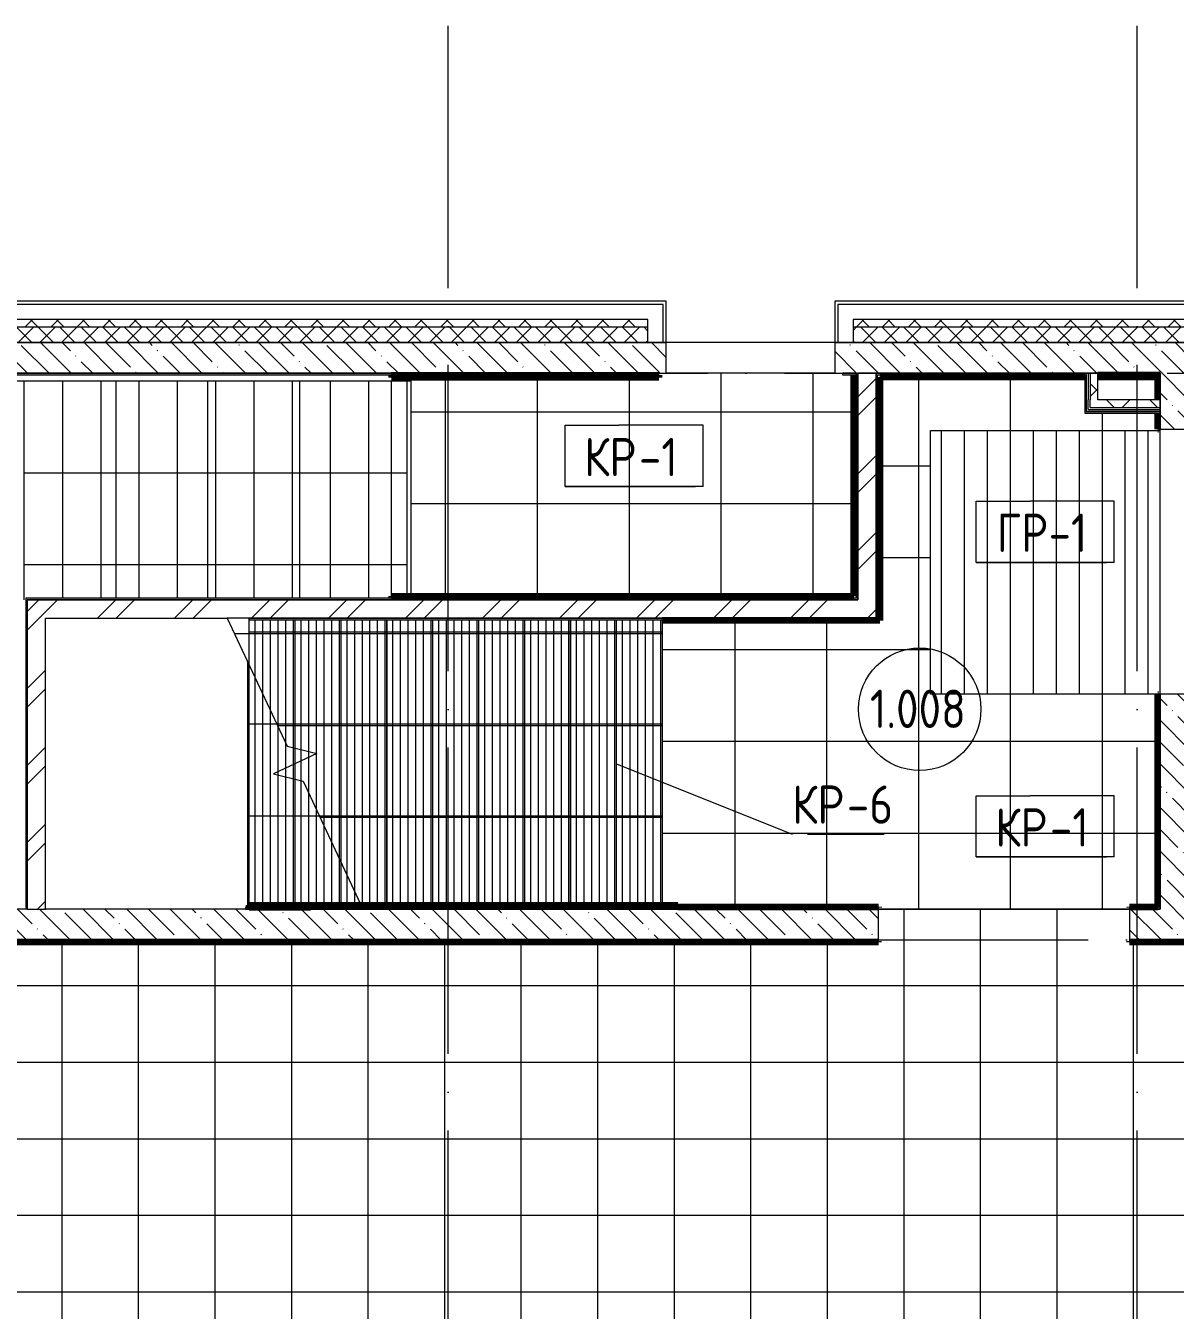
# Model space of a CAD drawing. Header units: millimetres. Extents: x -4370 to 196781, y -4577 to 61202.
# Drawn here: x 1490 to 9000, y 52255 to 60645 of the extents above; entities that cross this region are included whole.
import ezdxf

# ---------------------------------------------------------------- set-up
doc = ezdxf.new("R2010")
doc.units = ezdxf.units.MM
doc.linetypes.add('ADSK_Линия сетки', pattern=[2500, 2000, -250, 0, -250])
for name, color, linetype, lineweight in [('A-AREA-____-IDEN', 2, 'Continuous', 20), ('A-FLOR-____-IDEN', 11, 'Continuous', 20), ('A-FLOR-____-OTLN', 192, 'Continuous', 9), ('A-FLOR-____-PATT', 8, 'Continuous', 9), ('A-ROOF-___-IDEN', 132, 'Continuous', 20), ('A-ROOF-____-OTLN', 132, 'Continuous', 9), ('A-ROOF-____-PATT', 132, 'Continuous', 9), ('A-ROOF-FNSH-MCUT', 132, 'Continuous', 9), ('A-WALL-____-MCUT', 113, 'Continuous', 9), ('A-WALL-____-PATT', 111, 'Continuous', 9), ('A-WALL-FNSH-MCUT', 113, 'Continuous', 9), ('I-WALL-____-OTLN', 2, 'Continuous', 9), ('S-GRID-____-OTLN', 1, 'Continuous', 9), ('S-STRS-____-MBND', 31, 'Continuous', 9), ('S-STRS-____-OTLN', 31, 'Continuous', 9)]:
    doc.layers.add(name, color=color, linetype=linetype, lineweight=lineweight)
doc.styles.add('GOST Common_1', font='GOST_Common.ttf', dxfattribs={"width": 0.9, "height": 250})
pattern_1 = [(45, (0, 0), (-251.4472, 251.4472), []), (45, (0, 381), (-251.4472, 251.4472), [])]
pattern_2 = [(180, (1480, 58325), (-7e-14, -600), []), (270, (1480, 58325), (600, 4e-14), [])]
pattern_3 = [(0, (5649.95, 54875), (0, 600), []), (90, (5649.95, 54875), (-600, 4e-14), [])]
pattern_4 = [(135, (0, 0), (-142.5612, -142.5612), []), (135, (142.56, 0), (-142.5612, -142.5612), [252.016, -50.403, 3.353, -47.05])]
pattern_5 = [(45, (0, 0), (-141.42136, 141.42136), []), (135, (0, 0), (-141.42136, -141.42136), [])]

# ---------------------------------------------------------------- blocks, each defined once
blk = doc.blocks.new('0083_СОШ675_АР_R22_rvt-1-О_АИ_ПП_0_000_Целиком')
at = {"layer": 'A-WALL-____-PATT', "lineweight": 5}
h = blk.add_hatch(dxfattribs=at)
h.set_pattern_fill('FP_1', color=10, style=0, pattern_type=2)
h.set_pattern_definition([(135, (0, 0), (-84.85281, -84.85281), []), (225, (0, 0), (84.85281, -84.85281), [])])
h.paths.add_polyline_path([(9250, 58675), (9360, 58675), (9360, 58725), (6895, 58725), (6895, 58675), (9200, 58675)])
h.paths.add_polyline_path([(5555, 58675), (5555, 58725), (-300, 58725), (-300, 58675), (4479.3, 58675)])
h = blk.add_hatch(dxfattribs=at)
h.set_pattern_fill('FP_6', color=10, style=0, pattern_type=2)
h.set_pattern_definition([(45, (0, 0), (-70.71068, 70.71068), []), (135, (0, 0), (-70.71068, -70.71068), [])])
h.paths.add_polyline_path([(9100, 58575), (9200, 58575), (9200, 58675), (6895, 58675), (6895, 58575), (8826, 58575)])
h.paths.add_polyline_path([(5555, 58575), (5555, 58675), (-200, 58675), (-200, 58575), (4479.3, 58575)])
h = blk.add_hatch(dxfattribs=at)
h.set_pattern_fill('FP_3', color=10, style=0, pattern_type=2)
h.set_pattern_definition(pattern_4)
h.paths.add_polyline_path([(8900, 58375), (8900, 58575), (6775, 58575), (6775, 58375), (8826, 58375)])
h.paths.add_polyline_path([(5675, 58375), (5675, 58575), (0, 58575), (0, 58375), (4479.3, 58375)])
h = blk.add_hatch(dxfattribs=at)
h.set_pattern_fill('FP_3', color=10, style=0, pattern_type=2)
h.set_pattern_definition(pattern_4)
h.paths.add_polyline_path([(9100, 54675), (9100, 56280), (8900, 56280), (8900, 54675)])
h.paths.add_polyline_path([(9100, 58010), (9100, 58575), (8900, 58575), (8900, 58010)])
h = blk.add_hatch(dxfattribs=at)
h.set_pattern_fill('FP_7', color=10, style=0, pattern_type=2)
h.set_pattern_definition(pattern_1)
h.paths.add_polyline_path([(7045, 56895), (7045, 58375), (6925, 58375), (6925, 56895), (6963.1, 56895)])
h = blk.add_hatch(dxfattribs=at)
h.set_pattern_fill('FP_56', color=252, style=0, pattern_type=2)
h.set_pattern_definition(pattern_5)
h.paths.add_polyline_path([(8442.9, 58200.3), (8492.9, 58200.3), (8492.9, 58375), (8442.9, 58375), (8442.9, 58264.9)])
h = blk.add_hatch(dxfattribs=at)
h.set_pattern_fill('FP_56', color=252, style=0, pattern_type=2)
h.set_pattern_definition(pattern_5)
h.paths.add_polyline_path([(8900, 58150.3), (8900, 58200.3), (8442.9, 58200.3), (8442.9, 58150.3)])
h = blk.add_hatch(dxfattribs=at)
h.set_pattern_fill('FP_7', color=10, style=0, pattern_type=2)
h.set_pattern_definition(pattern_1)
h.paths.add_polyline_path([(7045, 56775), (7045, 56895), (1500, 56895), (1500, 56775), (6963.1, 56775)])
h = blk.add_hatch(dxfattribs=at)
h.set_pattern_fill('FP_7', color=10, style=0, pattern_type=2)
h.set_pattern_definition(pattern_1)
h.paths.add_polyline_path([(1620, 54875), (1620, 56775), (1500, 56775), (1500, 54875)])
h = blk.add_hatch(dxfattribs=at)
h.set_pattern_fill('FP_3', color=10, style=0, pattern_type=2)
h.set_pattern_definition(pattern_4)
h.paths.add_polyline_path([(8700, 54675), (8900, 54675), (8900, 54875), (8700, 54875), (8700, 54799.8)])
h.paths.add_polyline_path([(6963.1, 54675), (7060, 54675), (7060, 54875), (0, 54875), (0, 54675), (4479.3, 54675)])
at = {"layer": 'S-STRS-____-OTLN', "lineweight": 5}
h = blk.add_hatch(dxfattribs=at)
h.set_pattern_fill('FP_13', color=256, style=0, pattern_type=2)
h.set_pattern_definition(pattern_2)
h.paths.add_polyline_path([(1480, 56895), (1490, 56895), (1490, 56905), (1730, 56905), (1730, 58325), (1480, 58325), (1480, 56905)])
h = blk.add_hatch(dxfattribs=at)
h.set_pattern_fill('FP_13', color=256, style=0, pattern_type=2)
h.set_pattern_definition(pattern_2)
h.paths.add_polyline_path([(1980, 56905), (1980, 58325), (1730, 58325), (1730, 56905)])
h = blk.add_hatch(dxfattribs=at)
h.set_pattern_fill('FP_13', color=256, style=0, pattern_type=2)
h.set_pattern_definition(pattern_2)
h.paths.add_polyline_path([(1980, 56905), (2230, 56905), (2230, 58325), (1980, 58325), (1980, 57109.9)])
h = blk.add_hatch(dxfattribs=at)
h.set_pattern_fill('FP_13', color=256, style=0, pattern_type=2)
h.set_pattern_definition(pattern_2)
h.paths.add_polyline_path([(2480, 56905), (2480, 58325), (2230, 58325), (2230, 56905)])
h = blk.add_hatch(dxfattribs=at)
h.set_pattern_fill('FP_13', color=256, style=0, pattern_type=2)
h.set_pattern_definition(pattern_2)
h.paths.add_polyline_path([(2730, 56905), (2730, 58325), (2480, 58325), (2480, 56905)])
h = blk.add_hatch(dxfattribs=at)
h.set_pattern_fill('FP_13', color=256, style=0, pattern_type=2)
h.set_pattern_definition(pattern_2)
h.paths.add_polyline_path([(2980, 56905), (2980, 58325), (2730, 58325), (2730, 56905)])
h = blk.add_hatch(dxfattribs=at)
h.set_pattern_fill('FP_13', color=256, style=0, pattern_type=2)
h.set_pattern_definition(pattern_2)
h.paths.add_polyline_path([(3230, 56905), (3230, 58325), (2980, 58325), (2980, 56905)])
h = blk.add_hatch(dxfattribs=at)
h.set_pattern_fill('FP_13', color=256, style=0, pattern_type=2)
h.set_pattern_definition(pattern_2)
h.paths.add_polyline_path([(3480, 56905), (3480, 58325), (3230, 58325), (3230, 56905), (3237.4, 56905)])
h = blk.add_hatch(dxfattribs=at)
h.set_pattern_fill('FP_13', color=256, style=0, pattern_type=2)
h.set_pattern_definition(pattern_2)
h.paths.add_polyline_path([(3730, 56905), (3730, 58325), (3480, 58325), (3480, 56905)])
h = blk.add_hatch(dxfattribs=at)
h.set_pattern_fill('FP_13', color=256, style=0, pattern_type=2)
h.set_pattern_definition(pattern_2)
h.paths.add_polyline_path([(3730, 56905), (3880, 56905), (3880, 56920), (3980, 56920), (3980, 58325), (3730, 58325), (3730, 56920)])
h = blk.add_hatch(dxfattribs=at)
h.set_pattern_fill('FP_18', color=256, style=0, pattern_type=2)
h.set_pattern_definition(pattern_3)
h.paths.add_polyline_path([(2949.9, 56468.4), (2949.9, 56775), (2807, 56775)])
h = blk.add_hatch(dxfattribs=at)
h.set_pattern_fill('FP_18', color=256, style=0, pattern_type=2)
h.set_pattern_definition(pattern_3)
h.paths.add_polyline_path([(3249.9, 55724.6), (3249.9, 55825), (3108.3, 55759), (3237.4, 55727.6)])
h.paths.add_polyline_path([(3249.9, 55925.4), (3249.9, 56765), (2949.9, 56765), (2949.9, 56468.4), (3197.1, 55938.3), (3237.4, 55928.5)])
h = blk.add_hatch(dxfattribs=at)
h.set_pattern_fill('FP_18', color=256, style=0, pattern_type=2)
h.set_pattern_definition(pattern_3)
h.paths.add_polyline_path([(3549.9, 55181.6), (3549.9, 56765), (3249.9, 56765), (3249.9, 55925.4), (3391.6, 55891), (3249.9, 55825), (3249.9, 55724.6), (3302.8, 55711.7)])
h = blk.add_hatch(dxfattribs=at)
h.set_pattern_fill('FP_18', color=256, style=0, pattern_type=2)
h.set_pattern_definition(pattern_3)
h.paths.add_polyline_path([(3681.3, 54900), (3849.9, 54900), (3849.9, 56765), (3549.9, 56765), (3549.9, 55181.6), (3649.9, 54967.2)])
h = blk.add_hatch(dxfattribs=at)
h.set_pattern_fill('FP_18', color=256, style=0, pattern_type=2)
h.set_pattern_definition(pattern_3)
h.paths.add_polyline_path([(3849.9, 54900), (4149.9, 54900), (4149.9, 56765), (3849.9, 56765), (3849.9, 55181.6)])
h = blk.add_hatch(dxfattribs=at)
h.set_pattern_fill('FP_18', color=256, style=0, pattern_type=2)
h.set_pattern_definition(pattern_3)
h.paths.add_polyline_path([(4149.9, 54900), (4449.9, 54900), (4449.9, 56765), (4149.9, 56765), (4149.9, 55954.9)])
h = blk.add_hatch(dxfattribs=at)
h.set_pattern_fill('FP_18', color=256, style=0, pattern_type=2)
h.set_pattern_definition(pattern_3)
h.paths.add_polyline_path([(4479.3, 54900), (4749.9, 54900), (4749.9, 56765), (4449.9, 56765), (4449.9, 54900)])
h = blk.add_hatch(dxfattribs=at)
h.set_pattern_fill('FP_18', color=256, style=0, pattern_type=2)
h.set_pattern_definition(pattern_3)
h.paths.add_polyline_path([(4749.9, 54900), (5049.9, 54900), (5049.9, 56765), (4749.9, 56765), (4749.9, 55954.9)])
h = blk.add_hatch(dxfattribs=at)
h.set_pattern_fill('FP_18', color=256, style=0, pattern_type=2)
h.set_pattern_definition(pattern_3)
h.paths.add_polyline_path([(5049.9, 54900), (5349.9, 54900), (5349.9, 56765), (5049.9, 56765), (5049.9, 55954.9)])
h = blk.add_hatch(dxfattribs=at)
h.set_pattern_fill('FP_18', color=256, style=0, pattern_type=2)
h.set_pattern_definition(pattern_3)
h.paths.add_polyline_path([(5349.9, 54900), (5649.9, 54900), (5649.9, 56765), (5349.9, 56765), (5349.9, 55954.9)])
at = {"layer": 'A-FLOR-____-OTLN', "color": 90}
for p, q in [((6775, 58575), (5675, 58575)), ((50, 58325), (4005, 58325))]:
    blk.add_line(p, q, dxfattribs=at)
at = {"layer": 'A-WALL-____-MCUT', "color": 10, "lineweight": 5}
for p, q in [((5655, 58825), (-200, 58825)), ((5655, 58575), (5655, 58825)), ((6795, 58825), (6795, 58575)), ((9360, 58825), (6795, 58825)), ((5555, 58725), (-200, 58725)), ((5555, 58675), (-200, 58675)), ((5555, 58675), (5555, 58725)), ((5555, 58575), (5555, 58675)), ((6895, 58725), (6895, 58675)), ((9360, 58725), (6895, 58725)), ((6895, 58675), (6895, 58575)), ((9200, 58675), (6895, 58675)), ((8430.4, 58375), (8430.4, 58200.3)), ((8430.4, 58150.3), (8430.4, 58200.3)), ((8430.4, 58137.8), (8430.4, 58150.3)), ((8430.4, 58137.8), (8900, 58137.8)), ((1500, 54875), (1620, 54875))]:
    blk.add_line(p, q, dxfattribs=at)
at = {"layer": 'A-WALL-____-MCUT', "color": 90}
for p, q in [((-200, 58575), (5555, 58575)), ((6895, 58575), (9100, 58575))]:
    blk.add_line(p, q, dxfattribs=at)
at = {"layer": 'A-WALL-____-MCUT', "color": 50, "lineweight": 13}
for p, q in [((5675, 58575), (0, 58575)), ((5675, 58375), (5675, 58575)), ((8900, 58575), (6775, 58575)), ((6775, 58575), (6775, 58375)), ((9100, 58575), (8900, 58575)), ((0, 58375), (5675, 58375)), ((6775, 58375), (8900, 58375)), ((7045, 58375), (6925, 58375)), ((6925, 58375), (6925, 56895)), ((7045, 56895), (7045, 58375)), ((8492.9, 58375), (8442.9, 58375)), ((8442.9, 58375), (8442.9, 58200.3)), ((8492.9, 58200.3), (8492.9, 58375)), ((8900, 58375), (8900, 58010)), ((8442.9, 58150.3), (8442.9, 58200.3)), ((8442.9, 58150.3), (8900, 58150.3)), ((8900, 58200.3), (8492.9, 58200.3)), ((8900, 58150.3), (8900, 58200.3)), ((8900, 58010), (9100, 58010)), ((6925, 56895), (1500, 56895)), ((1500, 56895), (1500, 56775)), ((7045, 56775), (7045, 56895)), ((1500, 56775), (1500, 54875)), ((1620, 56775), (2807, 56775)), ((1620, 54875), (1620, 56775)), ((2949.9, 56775), (7045, 56775)), ((8900, 56280), (8900, 54875)), ((9100, 56280), (8900, 56280)), ((1500, 54875), (0, 54875)), ((7060, 54875), (1620, 54875)), ((7060, 54675), (7060, 54875)), ((8900, 54875), (8700, 54875)), ((8700, 54875), (8700, 54675)), ((0, 54675), (7060, 54675)), ((8700, 54675), (8900, 54675)), ((8900, 54675), (9100, 54675))]:
    blk.add_line(p, q, dxfattribs=at)
at = {"layer": 'A-WALL-FNSH-MCUT', "color": 90}
for p, q in [((5675, 58845), (-200, 58845)), ((5675, 58575), (5675, 58845)), ((9370, 58845), (6775, 58845)), ((6775, 58845), (6775, 58575)), ((5555, 58575), (5655, 58575)), ((5655, 58575), (5675, 58575)), ((6775, 58575), (6795, 58575)), ((6795, 58575), (6895, 58575)), ((8430.4, 58375), (8417.9, 58375)), ((8417.9, 58375), (8417.9, 58200.3)), ((8442.9, 58375), (8430.4, 58375)), ((8417.9, 58200.3), (8417.9, 58150.3)), ((8417.9, 58150.3), (8417.9, 58137.8)), ((8900, 58137.8), (8900, 58150.3)), ((8417.9, 58137.8), (8417.9, 58125.3)), ((8417.9, 58125.3), (8900, 58125.3)), ((8900, 58125.3), (8900, 58137.8))]:
    blk.add_line(p, q, dxfattribs=at)
at = {"layer": 'S-STRS-____-MBND', "color": 10, "lineweight": 5}
for p, q in [((2807, 56775), (3197.1, 55938.3)), ((3391.6, 55891), (3108.3, 55759)), ((3197.1, 55938.3), (3391.6, 55891)), ((3108.3, 55759), (3302.8, 55711.7)), ((3302.8, 55711.7), (3692.9, 54875))]:
    blk.add_line(p, q, dxfattribs=at)
at = {"layer": 'S-STRS-____-OTLN', "color": 10, "lineweight": 5}
for p, q in [((1730, 58325), (1730, 56905)), ((1730, 58325), (1730, 56905)), ((1980, 58325), (1980, 56905)), ((1980, 58325), (1980, 56905)), ((2230, 58325), (2230, 56905)), ((2230, 58325), (2230, 56905)), ((2480, 58325), (2480, 56905)), ((2480, 58325), (2480, 56905)), ((2730, 58325), (2730, 56905)), ((2730, 58325), (2730, 56905)), ((2980, 58325), (2980, 56905)), ((2980, 58325), (2980, 56905)), ((3230, 58325), (3230, 56905)), ((3230, 58325), (3230, 56905)), ((3480, 58325), (3480, 56905)), ((3480, 58325), (3480, 56905)), ((3730, 58325), (3730, 56905)), ((3730, 58325), (3730, 56905)), ((3980, 58325), (3980, 56920)), ((2949.9, 56775), (2807, 56775)), ((2949.9, 56468.4), (2949.9, 56775)), ((2949.9, 56468.4), (2949.9, 56775)), ((3249.9, 55925.4), (3249.9, 56765)), ((3249.9, 55925.4), (3249.9, 56765)), ((3549.9, 55181.6), (3549.9, 56765)), ((3549.9, 55181.6), (3549.9, 56765)), ((3849.9, 54900), (3849.9, 56765)), ((3849.9, 54900), (3849.9, 56765)), ((4149.9, 54900), (4149.9, 56765)), ((4149.9, 54900), (4149.9, 56765)), ((4449.9, 54900), (4449.9, 56765)), ((4449.9, 54900), (4449.9, 56765)), ((4749.9, 54900), (4749.9, 56765)), ((4749.9, 54900), (4749.9, 56765)), ((5049.9, 54900), (5049.9, 56765)), ((5049.9, 54900), (5049.9, 56765)), ((5349.9, 54900), (5349.9, 56765)), ((5349.9, 54900), (5349.9, 56765)), ((5649.9, 54900), (5649.9, 56765)), ((5649.9, 54900), (5649.9, 56765)), ((3249.9, 55724.6), (3249.9, 55825)), ((3249.9, 55724.6), (3249.9, 55825))]:
    blk.add_line(p, q, dxfattribs=at)
blk = doc.blocks.new('ADSK_Марка_Перекрытие - Типоразмер_ADSK_Марка-158127-О_АИ_ПП_0_000_Целиком')
at = {"layer": 'A-FLOR-____-IDEN'}
for p, q in [((-4.5, 4), (-1, 4)), ((-4.5, 0), (-4.5, 4)), ((4.5, 4), (-1, 4)), ((4.5, 0), (4.5, 4)), ((4.5, 0), (-4.5, 0)), ((-4.5, 0), (4, 0))]:
    blk.add_line(p, q, dxfattribs=at)
blk = doc.blocks.new('ADSK_Марка_Помещение_ОдноЗначение - Номер-159740-О_АИ_ПП_0_000_Целиком')
at = {"layer": 'A-AREA-____-IDEN'}
blk.add_circle((0, 0), 4, dxfattribs=at)
blk = doc.blocks.new('ADSK_Марка_Крыша - Типоразмер_ADSK_Марка-153529-О_АИ_ПП_0_000_Целиком')
at = {"layer": 'A-ROOF-___-IDEN'}
blk.add_line((-2.5, 0), (2.5, 0), dxfattribs=at)

msp = doc.modelspace()

# ---------------------------------------------------------------- hatches: boundary and pattern name
at = {"layer": 'A-FLOR-____-PATT'}
h = msp.add_hatch(dxfattribs=at)
h.set_pattern_fill('FP_144', color=256, style=0, pattern_type=2)
h.set_pattern_definition([(0, (16227.5, 54875), (0, 500), []), (90, (16227.5, 54875), (-500, 3e-14), [])])
h.paths.add_polyline_path([(29650, 51374.999414), (29650, 51390), (32420, 51390), (32420, 51654.999707), (32435, 51654.999707), (32435, 54404.999707), (32420, 54404.999707), (32420, 54660.000586), (28775, 54660.000586), (28775, 54675), (27275, 54675), (27275, 54660.000586), (24925, 54660.000586), (24925, 54665.000586), (24915, 54665.000586), (24915, 54675), (24910, 54675), (24910, 57090), (24155, 57090), (24155, 57095), (24145, 57095), (24145, 57104.999414), (24140, 57104.999414), (24140, 58360.060839), (22665, 58360.060839), (22665, 58160.000586), (22660, 58160), (22660, 58150.000586), (22650, 58150.000586), (22648.924002, 58145.000586), (22415, 58145.000586), (22415, 58114.999414), (22400, 58114.999414), (22400, 57014.999414), (22415, 57014.999414), (22415, 54675.000586), (22410, 54675), (22410, 54665.000586), (22400, 54665.000586), (22398.870932, 54660.000586), (18935.654499, 54660.000586), (18935.654499, 54655.000586), (18350.293333, 54655.000586), (18350, 54655.000586), (18340, 54655.000586), (18340, 54660.000586), (15760, 54660.000586), (15760, 54795), (14710, 54795), (14710, 54660.000586), (13599.978078, 54660.000586), (13599.497245, 54665.000586), (13589.978078, 54665.000586), (13589.978078, 54675), (13584.978078, 54675), (13584.978078, 54874.516491), (13333.441359, 54874.516491), (13333.441359, 54879.516491), (13323.441359, 54879.516491), (13323.441359, 54889.516491), (13318.441359, 54890.149818), (13318.441359, 55359.999414), (13295, 55359.999414), (13294.498495, 55364.999414), (13290, 55364.999414), (13290, 55574.399414), (9385, 55574.399414), (9385, 55374.999414), (9380, 55374.999414), (9380, 55364.999414), (9311.793471, 55364.999414), (9311.793471, 55060.108738), (9306.793471, 55059.685544), (9306.793471, 55050.108738), (9296.793471, 55050.108738), (9296.793471, 55045.108738), (9115, 55045.108738), (9115, 54675.000586), (9110, 54675), (9110, 54665.000586), (9100, 54665.000586), (9100, 54660.000586), (8700.021922, 54660.000586), (8700.021922, 54875), (7060.021922, 54875), (7060.021922, 54660.000586), (249.978078, 54660.000586), (249.978078, 54325.202623), (244.978078, 54325.202623), (244.978078, 54315.202623), (234.978078, 54315.202623), (234.530064, 54310.202623), (14.978078, 54310.202623), (14.978078, 51715.000586), (224.978078, 51715.000586), (225.016173, 51710.000586), (234.978078, 51710.000586), (234.978078, 51700.000586), (239.978078, 51700.000586), (239.978078, 51390), (299.978078, 51390), (299.981888, 51374.999414), (2799.978078, 51374.999414), (2799.978078, 51390), (14750, 51390), (14750, 51375), (17250, 51375), (17250, 51390), (18048.450354, 51390), (18048.450354, 51375), (20548.450354, 51375), (20548.450354, 51390), (27150, 51390), (27150, 51375), (29649.837356, 51374.999414)])
h.paths.add_polyline_path([(3275, 51374.999414), (3274.9945, 51375), (3237.423903, 51374.999414)])
h.paths.add_polyline_path([(13599.978078, 54675.000586), (13600.037745, 54675.060253), (13599.978078, 54675.048011)])
h = msp.add_hatch(dxfattribs=at)
h.set_pattern_fill('FP_190', color=256, style=0, pattern_type=2)
h.set_pattern_definition([(90, (14433.1, 56923.6), (-600, 4e-14), []), (180, (14433.1, 56923.6), (-7e-14, -600), [])])
h.paths.add_polyline_path([(5721.219963, 56920.000586), (6899.999414, 56920.000586), (6900, 58365.000586), (6826.27088, 58365.000586), (6826.27088, 58375), (5626.27088, 58375), (5626.27088, 58365.000586), (4005, 58365.000586), (4005, 58361.5), (5626.27088, 58361.5), (5626.27088, 58346.5), (4005, 58346.5), (4005, 56920.000586), (4479.321933, 56920.000586)])
h.paths.add_polyline_path([(6915, 58365.000586), (6925, 58365.000586), (6925, 58375), (6915, 58375)])
h = msp.add_hatch(dxfattribs=at)
h.set_pattern_fill('FP_189', color=256, style=0, pattern_type=2)
h.set_pattern_definition([(90, (16323.4, 55970.8), (-600, 4e-14), []), (180, (16323.4, 55970.8), (-7e-14, -600), [])])
h.paths.add_polyline_path([(8700.021922, 54875), (8700.021922, 54890.000586), (8885, 54890.000586), (8885, 56279.999414), (7400, 56279.999414), (7400, 57999.999414), (8900, 57999.999414), (8900, 58009.999414), (8885, 58009.999414), (8885, 58115.35), (8407.878262, 58115.35), (8407.878262, 58350), (7070, 58350), (7070, 56760.000586), (5649.949711, 56760.000586), (5649.949711, 54900.000586), (5749.949711, 54900.000586), (5749.949711, 54890.000586), (7060.021922, 54890.000586), (7060.021922, 54875.000586), (8205.016023, 54875.000586)])
h = msp.add_hatch(dxfattribs=at)
h.set_pattern_fill('FP_319', color=256, style=0, pattern_type=2)
h.set_pattern_definition([(90, (16323.37, 56069.05), (-150, 9e-15), [])])
h.paths.add_polyline_path([(8900, 56279.999414), (8900, 57999.999414), (7400, 57999.999414), (7400, 56279.999414), (8890, 56279.999414)])
at = {"layer": 'A-ROOF-____-PATT'}
h = msp.add_hatch(dxfattribs=at)
h.set_pattern_fill('FP_304', color=256, style=0, pattern_type=2)
h.set_pattern_definition([(180, (12289, 54885), (-7e-14, -600), []), (270, (12288.97, 54885), (50, 3e-15), [])])
h.paths.add_polyline_path([(3249.949711, 54900.000586), (3249.949711, 56765.000586), (2949.949711, 56765.000586), (2949.949711, 54900.000586), (3237.423903, 54900.000586)])
h = msp.add_hatch(dxfattribs=at)
h.set_pattern_fill('FP_303', color=256, style=0, pattern_type=2)
h.set_pattern_definition([(180, (12589, 54885), (-7e-14, -600), []), (270, (12588.97, 54885), (50, 3e-15), [])])
h.paths.add_polyline_path([(3249.949711, 54900.000586), (3549.949711, 54900.000586), (3549.949711, 56765.000586), (3249.949711, 56765.000586), (3249.949711, 55724.550177)])
h = msp.add_hatch(dxfattribs=at)
h.set_pattern_fill('FP_302', color=256, style=0, pattern_type=2)
h.set_pattern_definition([(180, (12889, 54885), (-7e-14, -600), []), (270, (12888.97, 54885), (50, 3e-15), [])])
h.paths.add_polyline_path([(3549.949711, 54900.000586), (3849.949711, 54900.000586), (3849.949711, 56765.000586), (3549.949711, 56765.000586), (3549.949711, 55181.647924)])
h = msp.add_hatch(dxfattribs=at)
h.set_pattern_fill('FP_301', color=256, style=0, pattern_type=2)
h.set_pattern_definition([(180, (13189, 54885), (-7e-14, -600), []), (270, (13188.97, 54885), (50, 3e-15), [])])
h.paths.add_polyline_path([(3949.949711, 54900.000586), (4149.949711, 54900.000586), (4149.949711, 56765.000586), (3849.949711, 56765.000586), (3849.949711, 54900.000586)])
h = msp.add_hatch(dxfattribs=at)
h.set_pattern_fill('FP_300', color=256, style=0, pattern_type=2)
h.set_pattern_definition([(180, (13489, 54885), (-7e-14, -600), []), (270, (13488.97, 54885), (50, 3e-15), [])])
h.paths.add_polyline_path([(4149.949711, 54900.000586), (4449.949711, 54900.000586), (4449.949711, 56765.000586), (4149.949711, 56765.000586), (4149.949711, 55954.860999)])
h = msp.add_hatch(dxfattribs=at)
h.set_pattern_fill('FP_299', color=256, style=0, pattern_type=2)
h.set_pattern_definition([(180, (13789, 54885), (-7e-14, -600), []), (270, (13788.97, 54885), (50, 3e-15), [])])
h.paths.add_polyline_path([(4479.321933, 54900.000586), (4749.949711, 54900.000586), (4749.949711, 56765.000586), (4449.949711, 56765.000586), (4449.949711, 54900.000586)])
h = msp.add_hatch(dxfattribs=at)
h.set_pattern_fill('FP_298', color=256, style=0, pattern_type=2)
h.set_pattern_definition([(180, (14089, 54885), (-7e-14, -600), []), (270, (14088.97, 54885), (50, 3e-15), [])])
h.paths.add_polyline_path([(4749.949711, 54900.000586), (5049.949711, 54900.000586), (5049.949711, 56765.000586), (4749.949711, 56765.000586), (4749.949711, 55954.860999)])
h = msp.add_hatch(dxfattribs=at)
h.set_pattern_fill('FP_297', color=256, style=0, pattern_type=2)
h.set_pattern_definition([(180, (14389, 54885), (-7e-14, -600), []), (270, (14388.97, 54885), (50, 3e-15), [])])
h.paths.add_polyline_path([(5049.949711, 54900.000586), (5349.949711, 54900.000586), (5349.949711, 56765.000586), (5049.949711, 56765.000586), (5049.949711, 55954.860999)])
h = msp.add_hatch(dxfattribs=at)
h.set_pattern_fill('FP_296', color=256, style=0, pattern_type=2)
h.set_pattern_definition([(180, (14689, 54885), (-7e-14, -600), []), (270, (14688.97, 54885), (50, 3e-15), [])])
h.paths.add_polyline_path([(5349.949711, 54900.000586), (5649.949711, 54900.000586), (5649.949711, 56765.000586), (5349.949711, 56765.000586), (5349.949711, 55954.860999)])
h = msp.add_hatch(dxfattribs=at)
h.set_pattern_fill('FP_246', color=256, style=0, pattern_type=2)
h.set_pattern_definition([(45, (0, 0), (-142.5612, 142.5612), []), (45, (142.56, 0), (-142.5612, 142.5612), [252.016, -50.403, 3.353, -47.05])])
h.paths.add_polyline_path([(2949.949711, 54885.000586), (2949.949711, 56468.352076), (2938.949711, 56491.941652), (2938.949711, 54885.000586)])
at = {"layer": 'A-WALL-____-PATT'}
h = msp.add_hatch(color=7, dxfattribs=at)
h.paths.add_polyline_path([(6915, 58365.000586), (6915, 58375.000586), (6826.27088, 58375.000586), (6826.27088, 58365.000586)])
h.paths.add_polyline_path([(5626.27088, 58365.000586), (5626.27088, 58375.000586), (0, 58375.000586), (0, 58365.000586), (4479.321933, 58365.000586)])
for points in [[(6925, 56905.000586), (6925, 58365.000586), (6915, 58365.000586), (6915, 56905.000586)], [(8407.878262, 58365.000586), (8417.878262, 58365.000586), (8417.878262, 58375.000586), (7045, 58375.000586), (7045, 58365.000586), (8205.016023, 58365.000586)], [(7055, 56765.000586), (7055, 58365.000586), (7045, 58365.000586), (7045, 56765.000586)], [(8417.878262, 58115.35), (8417.878262, 58365.000586), (8407.878262, 58365.000586), (8407.878262, 58115.35)], [(8890, 58115.35), (8890, 58125.35), (8417.878262, 58125.35), (8417.878262, 58115.35)], [(6925, 56895.000586), (6925, 56905.000586), (1490, 56905.000586), (1490, 56895.000586), (5721.219963, 56895.000586)], [(1500, 54885.000586), (1500, 56895.000586), (1490, 56895.000586), (1490, 54885.000586)], [(7045, 56765.000586), (7045, 56775.000586), (2949.949711, 56775), (2949.949711, 56765.000586), (6963.117993, 56765.000586)], [(6830, 54665.000586), (6830, 54675.000586), (234.978078, 54675.000586), (234.978078, 54665.000586), (4479.321933, 54665.000586)]]:
    msp.add_hatch(color=7, dxfattribs=at).paths.add_polyline_path(points)
h = msp.add_hatch(color=7, dxfattribs=at)
h.paths.add_polyline_path([(8890, 54875.000586), (8900, 54875.000586), (8900, 56279.999414), (8890, 56279.999414), (8890, 54885.000586)])
h.paths.add_polyline_path([(8900, 58009.999414), (8900, 58125.35), (8890, 58125.35), (8890, 58009.999414)])
h = msp.add_hatch(color=7, dxfattribs=at)
h.paths.add_polyline_path([(8700.021922, 54875.000586), (8890, 54875.000586), (8890, 54885.000586), (8700.021922, 54885.000586)])
h.paths.add_polyline_path([(6963.117993, 54875.000586), (7060.021922, 54875.000586), (7060.021922, 54885.000586), (2924.949711, 54885.000586), (2924.949711, 54875.000586), (5721.219963, 54875.000586)])
h = msp.add_hatch(color=7, dxfattribs=at)
h.paths.add_polyline_path([(8700.021922, 54665.000586), (9110, 54665.000586), (9110, 54675.000586), (8700.021922, 54675.000586)])
h.paths.add_polyline_path([(6830, 54665.000586), (7060.021922, 54665.000586), (7060.021922, 54675.000586), (6830, 54675.000586)])

# ---------------------------------------------------------------- linework, layer by layer
at = {"layer": 'A-FLOR-____-OTLN'}
for p, q in [((4005, 58365.000586), (4005, 58361.5)), ((4005, 58346.5), (4005, 56920.000586)), ((6775, 58375), (5675, 58375)), ((7400, 56279.999414), (7400, 57999.999414)), ((7400, 57999.999414), (8900, 57999.999414)), ((8900, 56279.999414), (8900, 58009.999414)), ((8885, 56279.999414), (7400, 56279.999414)), ((8700.021922, 54875), (7060.021922, 54875)), ((7060.021922, 54875), (8700.021922, 54875))]:
    msp.add_line(p, q, dxfattribs=at)
at = {"layer": 'A-ROOF-___-IDEN'}
msp.add_line((5349.949711, 55825.000586), (6497.326986, 55364.90604), dxfattribs=at)
at = {"layer": 'A-ROOF-____-OTLN'}
for p, q in [((3249.949711, 54900.000586), (3249.949711, 56765.000586)), ((3549.949711, 54900.000586), (3549.949711, 56765.000586)), ((3849.949711, 54900.000586), (3849.949711, 56765.000586)), ((4149.949711, 54900.000586), (4149.949711, 56765.000586)), ((4449.949711, 54900.000586), (4449.949711, 56765.000586)), ((4749.949711, 54900.000586), (4749.949711, 56765.000586)), ((5049.949711, 54900.000586), (5049.949711, 56765.000586)), ((5349.949711, 54900.000586), (5349.949711, 56765.000586)), ((5649.949711, 54900.000586), (5649.949711, 56765.000586))]:
    msp.add_line(p, q, dxfattribs=at)
at = {"layer": 'A-ROOF-FNSH-MCUT', "color": 7}
for p, q in [((2938.949711, 56491.941652), (2938.949711, 54885.000586)), ((2949.949711, 54900.000586), (2949.949711, 56468.352076)), ((2938.949711, 54885.000586), (2949.949711, 54885.000586))]:
    msp.add_line(p, q, dxfattribs=at)
at = {"layer": 'A-WALL-____-MCUT', "color": 7}
for p, q in [((5626.27088, 58375.000586), (0, 58375.000586)), ((10, 58365.000586), (5626.27088, 58365.000586)), ((5626.27088, 58365.000586), (5626.27088, 58375.000586)), ((6915, 58375.000586), (6826.27088, 58375.000586)), ((6826.27088, 58375.000586), (6826.27088, 58365.000586)), ((6826.27088, 58365.000586), (6925, 58365.000586)), ((6915, 58375.000586), (6915, 56905.000586)), ((6925, 56895.000586), (6925, 58365.000586)), ((8417.878262, 58375.000586), (7045, 58375.000586)), ((7045, 58375.000586), (7045, 56775.000586)), ((7055, 58365.000586), (8407.878262, 58365.000586)), ((7055, 56765.000586), (7055, 58365.000586)), ((8407.878262, 58365.000586), (8407.878262, 58115.35)), ((8417.878262, 58125.35), (8417.878262, 58375.000586)), ((8407.878262, 58115.35), (8890, 58115.35)), ((8900, 58125.35), (8417.878262, 58125.35)), ((8890, 58115.35), (8890, 58009.999414)), ((8900, 58009.999414), (8900, 58125.35)), ((8890, 58009.999414), (8900, 58009.999414)), ((6915, 56905.000586), (1490, 56905.000586)), ((1490, 56905.000586), (1490, 54885.000586)), ((1500, 56895.000586), (6925, 56895.000586)), ((1500, 54885.000586), (1500, 56895.000586)), ((7045, 56775.000586), (2949.949711, 56775.000586)), ((2949.949711, 56765.000586), (7055, 56765.000586)), ((8900, 56279.999414), (8890, 56279.999414)), ((8890, 56279.999414), (8890, 54885.000586)), ((8900, 54875.000586), (8900, 56279.999414)), ((1490, 54885.000586), (1500, 54885.000586)), ((2938.949711, 54885.000586), (2924.949711, 54885.000586)), ((2924.949711, 54885.000586), (2924.949711, 54875.000586)), ((2924.949711, 54875.000586), (7060.021922, 54875.000586)), ((7060.021922, 54885.000586), (3349.949711, 54885.000586)), ((7060.021922, 54875.000586), (7060.021922, 54885.000586)), ((8890, 54885.000586), (8700.021922, 54885.000586)), ((8700.021922, 54885.000586), (8700.021922, 54875.000586)), ((8700.021922, 54875.000586), (8900, 54875.000586)), ((7060.021922, 54675.000586), (234.978078, 54675.000586)), ((244.978078, 54665.000586), (7060.021922, 54665.000586)), ((7060.021922, 54665.000586), (7060.021922, 54675.000586)), ((9110, 54675.000586), (8700.021922, 54675.000586)), ((8700.021922, 54675.000586), (8700.021922, 54665.000586)), ((8700.021922, 54665.000586), (9110, 54665.000586))]:
    msp.add_line(p, q, dxfattribs=at)
at = {"layer": 'A-WALL-____-MCUT'}
msp.add_line((6830, 54665.000586), (6830, 54675.000586), dxfattribs=at)
at = {"layer": 'I-WALL-____-OTLN', "color": 20, "lineweight": 90}
for p, q in [((3880, 58361.5), (5626.27088, 58361.5)), ((3880, 58361.5), (3880, 58346.5)), ((5626.27088, 58346.5), (3880, 58346.5)), ((5626.27088, 58361.5), (5626.27088, 58346.5)), ((6900, 56920.000586), (6900, 58365.000586)), ((8407.878262, 58350), (7070, 58350)), ((7070, 58350), (7070, 56760.000586)), ((8492.878262, 58365), (8900, 58365)), ((8885, 58350), (8492.878262, 58350)), ((8885, 58200.349414), (8885, 58350)), ((8885, 58009.999414), (8885, 58115.35)), ((8885, 58009.999414), (8890, 58009.999414)), ((3880, 56920.000586), (6900, 56920.000586)), ((3880, 56920.000586), (3880, 56905.000586)), ((7070, 56760.000586), (5649.949711, 56760.000586)), ((8885, 54885.000586), (8885, 56279.999414)), ((8885, 56279.999414), (8890, 56279.999414)), ((2949.949711, 54900.000586), (5749.949711, 54900.000586)), ((2949.949711, 54885.000586), (2949.949711, 54900.000586)), ((3349.949711, 54885.000586), (2949.949711, 54885.000586)), ((3349.949711, 54885.000586), (3349.949711, 54900.000586)), ((3649.949711, 54885.000586), (3649.949711, 54900.000586)), ((3949.949711, 54885.000586), (3949.949711, 54900.000586)), ((4249.949711, 54885.000586), (4249.949711, 54900.000586)), ((4549.949711, 54885.000586), (4549.949711, 54900.000586)), ((4849.949711, 54885.000586), (4849.949711, 54900.000586)), ((5149.949711, 54885.000586), (5149.949711, 54900.000586)), ((5449.949711, 54885.000586), (5449.949711, 54900.000586)), ((5749.949711, 54885.000586), (5749.949711, 54900.000586)), ((5749.949711, 54890.000586), (7060.021922, 54890.000586)), ((7060.021922, 54890.000586), (7060.021922, 54885.000586)), ((8700.021922, 54890.000586), (8885, 54890.000586)), ((8700.021922, 54890.000586), (8700.021922, 54885.000586))]:
    msp.add_line(p, q, dxfattribs=at)
at = {"layer": 'I-WALL-____-OTLN', "color": 5, "lineweight": 90}
for p, q in [((7060.021922, 54660.000586), (249.978078, 54660.000586)), ((7060.021922, 54660.000586), (7060.021922, 54665.000586)), ((8700.021922, 54665.000586), (8700.021922, 54660.000586)), ((9100, 54660.000586), (8700.021922, 54660.000586))]:
    msp.add_line(p, q, dxfattribs=at)
at = {"layer": 'S-GRID-____-OTLN', "linetype": 'ADSK_Линия сетки'}
for p, q in [((4250, -3572.657751), (4250, 60644.999414)), ((8750, -3572.657751), (8750, 60644.999414)), ((-3553.763124, 58375.000586), (155078.554077, 58375.000586)), ((-3569.551216, 54675.000586), (156348.554077, 54675.000586))]:
    msp.add_line(p, q, dxfattribs=at)

# ---------------------------------------------------------------- block references
at = {"lineweight": 5}
msp.add_blockref('0083_СОШ675_АР_R22_rvt-1-О_АИ_ПП_0_000_Целиком', (0, 0), dxfattribs=at)
at = {"layer": 'A-AREA-____-IDEN', "xscale": 99.99999999999993, "yscale": 99.99999999999993, "zscale": 99.99999999999993}
msp.add_blockref('ADSK_Марка_Помещение_ОдноЗначение - Номер-159740-О_АИ_ПП_0_000_Целиком', (7330.288476, 56180.383945), dxfattribs=at)
at = {"layer": 'A-FLOR-____-IDEN', "xscale": 99.99999999999993, "yscale": 99.99999999999993, "zscale": 99.99999999999993}
for p in [(5465, 57635), (8150, 57139.999414), (8150, 55215.647408)]:
    msp.add_blockref('ADSK_Марка_Перекрытие - Типоразмер_ADSK_Марка-158127-О_АИ_ПП_0_000_Целиком', p, dxfattribs=at)
at = {"layer": 'A-ROOF-___-IDEN', "xscale": 99.99999999999993, "yscale": 99.99999999999993, "zscale": 99.99999999999993}
msp.add_blockref('ADSK_Марка_Крыша - Типоразмер_ADSK_Марка-153529-О_АИ_ПП_0_000_Целиком', (6847.257832, 55364.90604), dxfattribs=at)

# ---------------------------------------------------------------- texts
at = {"layer": 'A-AREA-____-IDEN', "lineweight": 9, "insert": (7004.931218, 56308.109017), "char_height": 250, "width": 800.8858125, "attachment_point": 1, "style": 'GOST Common_1'}
msp.add_mtext('1.008', dxfattribs=at)
at = {"layer": 'A-FLOR-____-IDEN', "lineweight": 9, "char_height": 250, "attachment_point": 1, "style": 'GOST Common_1'}
for s, insert, width in [('КР', (5138.919154, 57952.837574), 432.91125), ('-1', (5496.106654, 57952.837574), 331.898625), ('ГР', (7832.919154, 57457.836988), 411.2656875), ('-1', (8172.247279, 57457.836988), 331.898625), ('КР', (7823.919154, 55533.484982), 432.91125), ('-1', (8181.106654, 55533.484982), 331.898625)]:
    msp.add_mtext(s, dxfattribs=dict(at, insert=insert, width=width))
at = {"layer": 'A-ROOF-___-IDEN', "lineweight": 9, "char_height": 250, "attachment_point": 1, "style": 'GOST Common_1'}
for s, insert, width in [('КР', (6497.326986, 55682.743614), 432.91125), ('-6', (6854.514486, 55682.743614), 389.620125)]:
    msp.add_mtext(s, dxfattribs=dict(at, insert=insert, width=width))

doc.saveas('drawing.dxf')
